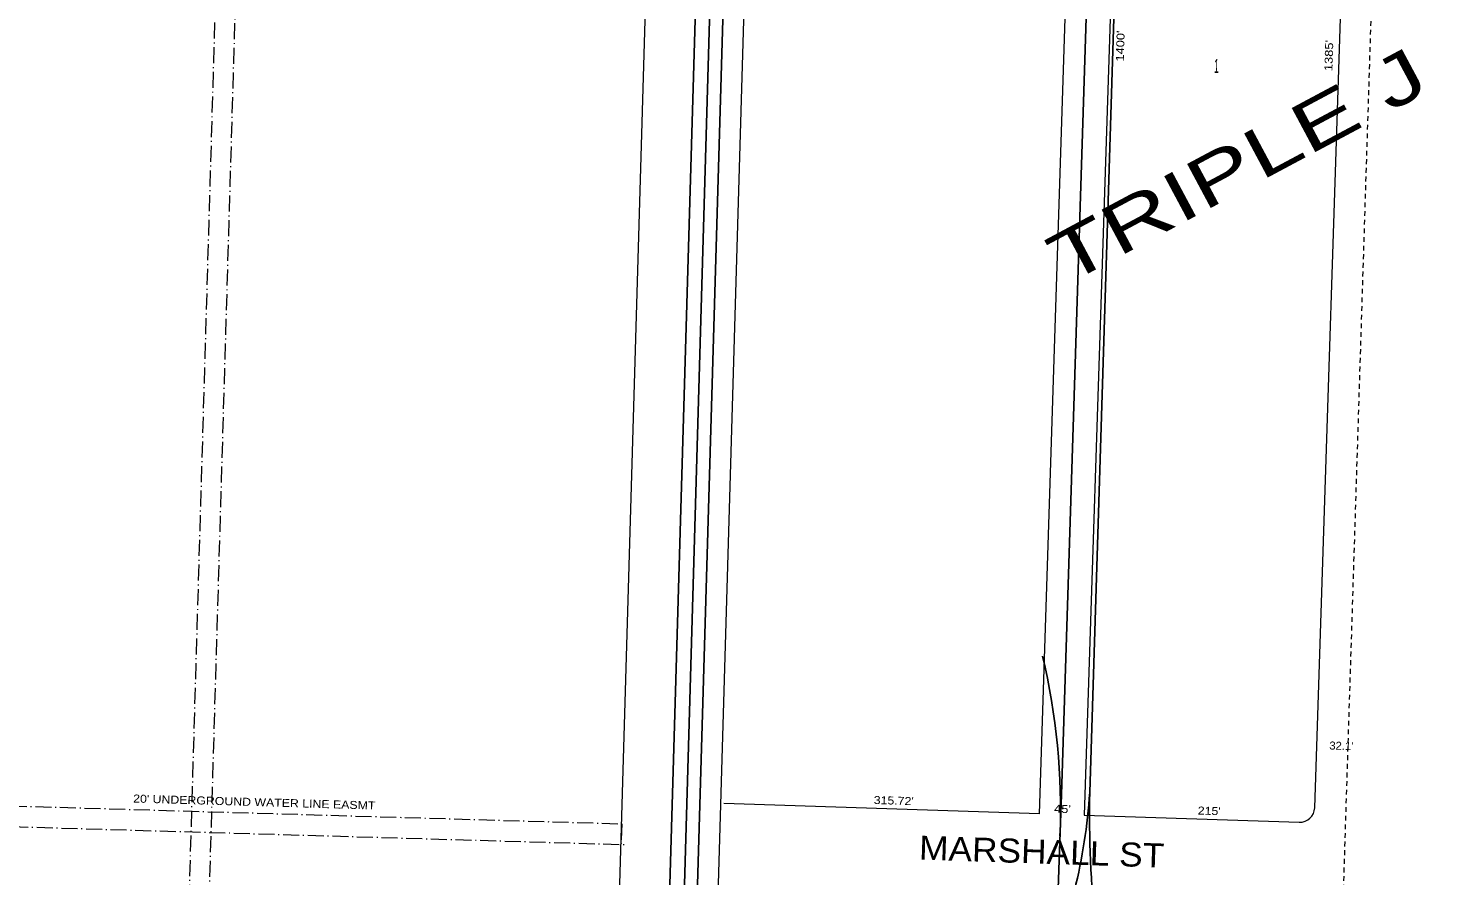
# Model space of a CAD drawing. Extents: x 942492 to 947951, y 7283835 to 7289335.
# Drawn here: x 946547 to 947948, y 7286460 to 7287308 of the extents above; entities that cross this region are included whole.
import ezdxf
from ezdxf.enums import TextEntityAlignment as Align

# ---------------------------------------------------------------- set-up
doc = ezdxf.new("R2010")
doc.units = 0
doc.header["$LTSCALE"] = 3.2
doc.linetypes.add('DOT_DASHED', pattern=[7.7, 5, -1.2, 0.3, -1.2])
doc.linetypes.add('SHORT_DASHED', pattern=[2.7, 1.5, -1.2])
for name, color, linetype, lineweight in [('1', 7, 'SHORT_DASHED', 13), ('21', 7, 'DOT_DASHED', 13), ('27', 7, 'Continuous', 25), ('6', 7, 'Continuous', 13)]:
    doc.layers.add(name, color=color, linetype=linetype, lineweight=lineweight)
for name, color, linetype in [('10', 7, 'Continuous'), ('11', 7, 'Continuous'), ('15', 7, 'Continuous'), ('19', 7, 'Continuous'), ('22', 7, 'Continuous')]:
    doc.layers.add(name, color=color, linetype=linetype)

msp = doc.modelspace()

# ---------------------------------------------------------------- linework, layer by layer
at = {"layer": '1'}
msp.add_lwpolyline([(942491.791, 7284094.383), (947782.557, 7283933.809), (947948.422, 7289176.355), (942654.257, 7289335.422)], close=True, dxfattribs=at)
at = {"layer": '21'}
for p, q in [((946665.193, 7284982.51), (946768.037, 7288489.173)), ((946685.184, 7284981.924), (946788.029, 7288488.586)), ((947140.253, 7286512.605), (947139.666, 7286492.614))]:
    msp.add_line(p, q, dxfattribs=at)
for points in [[(946380.991, 7286514.865), (946381.577, 7286534.856), (947140.253, 7286512.605)], [(946407.609, 7286513.423), (946407.609, 7286513.423), (947146.293, 7286491.759)]]:
    msp.add_lwpolyline(points, dxfattribs=at)
at = {"layer": '27'}
for p, q in [((947268.996, 7289196.769), (947112.212, 7283850.919)), ((947158.861, 7284942.316), (947283.095, 7289196.345)), ((947171.575, 7284945.356), (947296.68, 7289195.937)), ((947579.854, 7286542.006), (947617.32, 7287720.484)), ((947608.221, 7286544.009), (947644.739, 7287714.32)), ((947554.417, 7285787.681), (947579.854, 7286542.006))]:
    msp.add_line(p, q, dxfattribs=at)
for centre, radius, start, end in [((946912.278, 7286526.602), 666.727, 357.74733, 13.33054), ((947062.237, 7286578.927), 547.099, 345.9515, 356.34072), ((948815.055, 7286524.145), 1206.997, 179.05704, 185.55651)]:
    msp.add_arc(centre, radius, start, end, dxfattribs=at)
at = {"layer": '6'}
for p, q in [((947062.799, 7283871.677), (947219.019, 7289198.27)), ((947161.387, 7283851.436), (947317.106, 7289195.323)), ((947557.842, 7286522.574), (947634.299, 7288874.532)), ((947557.842, 7286522.574), (947242.289, 7286532.832))]:
    msp.add_line(p, q, dxfattribs=at)
for points in [[(947833.185, 7286528.632), (947878.184, 7287912.901), (947910.011, 7288891.956)], [(947648.305, 7287920.373), (947602.819, 7286521.112), (947817.705, 7286514.127)]]:
    msp.add_lwpolyline(points, dxfattribs=at)
msp.add_arc((947818.192, 7286529.119), 15, 268.1381, 358.1381, dxfattribs=at)

# ---------------------------------------------------------------- texts
at = {"layer": '10', "width": 0.45}
msp.add_text('1', height=14, rotation=358.138, dxfattribs=at).set_placement((947734.719, 7287263.321), align=Align.CENTER)
at = {"layer": '11'}
for s, rotation, width, p in [("1400'", 88.138, 1.2, (947642.723, 7287290.096)), ("1385'", 88.138, 1.2, (947851.306, 7287280.565)), ("32.1'", 358.138, 1.05, (947859.693, 7286586.552)), ("315.72'", 358.138, 1.15, (947412.146, 7286531.814)), ("45'", 358.138, 1.2, (947580.84, 7286523.478)), ("215'", 358.138, 1.15, (947727.602, 7286521.56))]:
    msp.add_text(s, height=8, rotation=rotation, dxfattribs=dict(at, width=width)).set_placement(p, align=Align.CENTER)
at = {"layer": '15', "width": 1.45}
msp.add_text('TRIPLE J', height=50, rotation=28.138, dxfattribs=at).set_placement((947767.402, 7287148.672), align=Align.CENTER)
at = {"layer": '19', "width": 1.1}
msp.add_text('MARSHALL ST', height=24, rotation=358.138, dxfattribs=at).set_placement((947559.846, 7286472.794), align=Align.CENTER)
at = {"layer": '22', "width": 1.15}
msp.add_text("20' UNDERGROUND WATER LINE EASMT", height=8, rotation=358.32, dxfattribs=at).set_placement((946772.77, 7286530.386), align=Align.CENTER)

doc.saveas('drawing.dxf')
